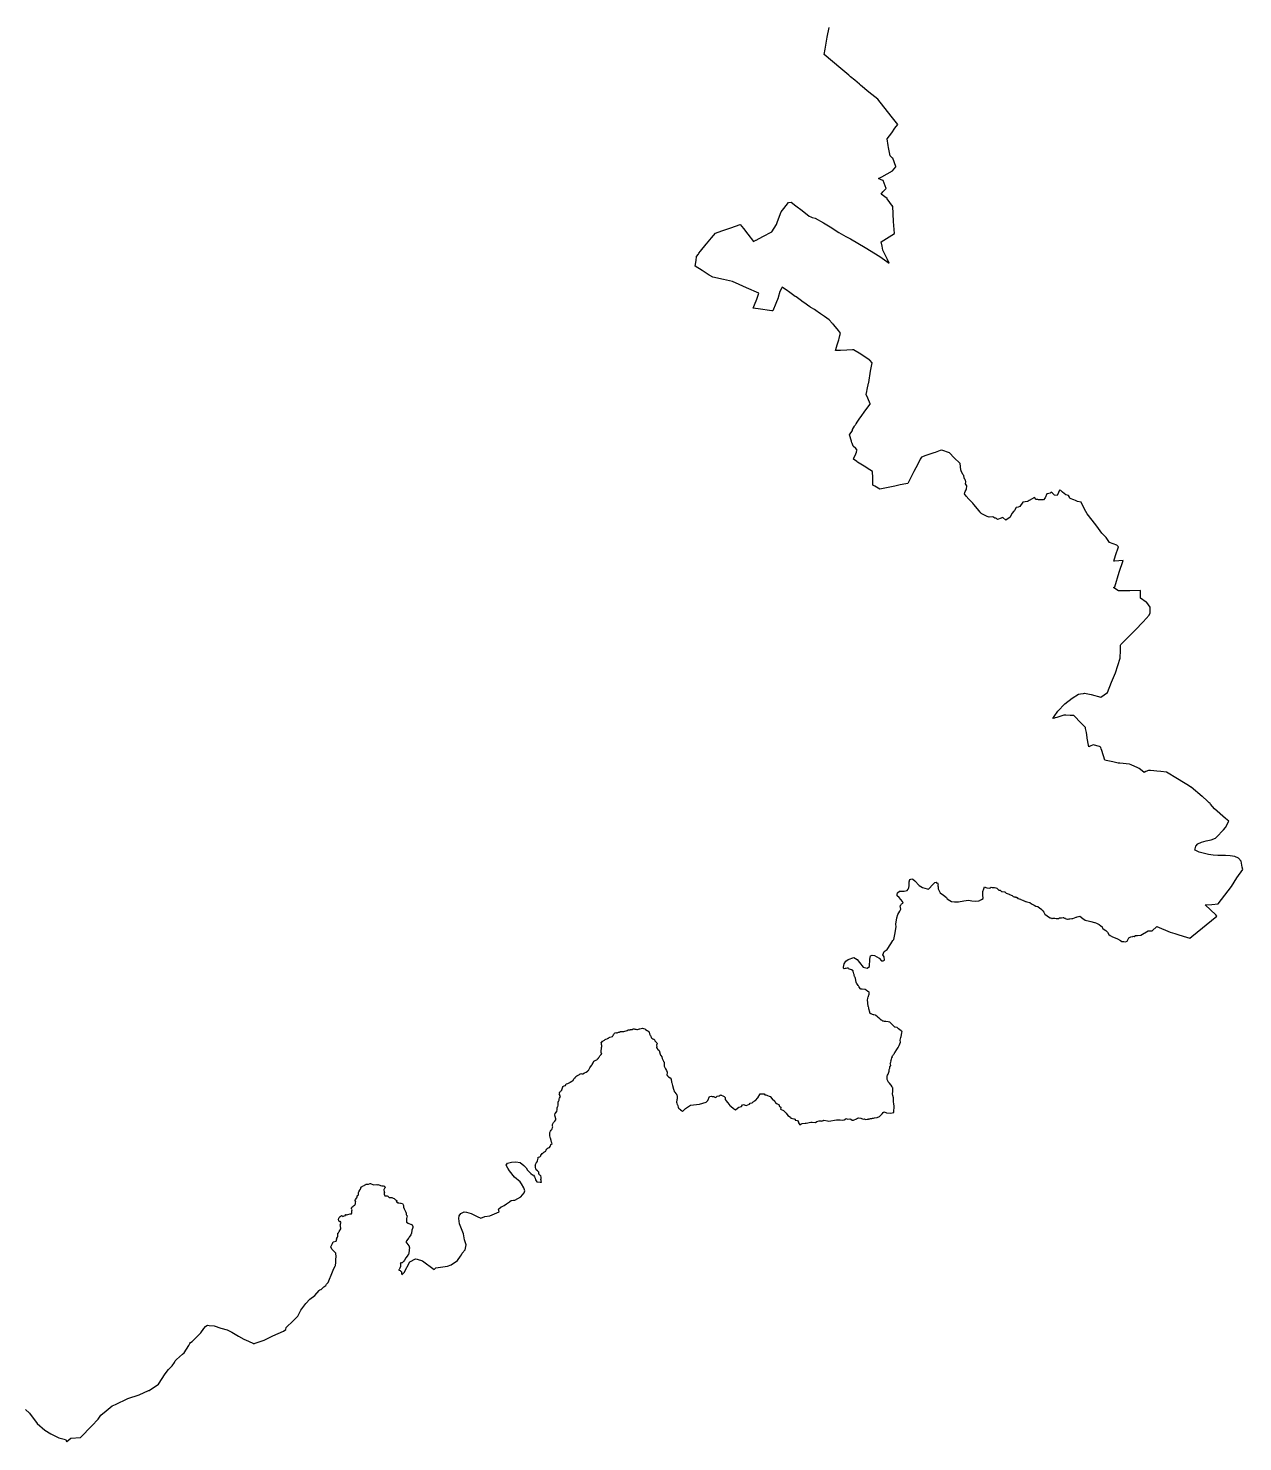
# Model space of a CAD drawing. Header units: metres. Extents: x 290946 to 378809, y 1824167 to 1998918.
# Drawn here: x 343094 to 378809, y 1826381 to 1867963 of the extents above; entities that cross this region are included whole.
import ezdxf

# ---------------------------------------------------------------- set-up
doc = ezdxf.new("R2010")
doc.units = ezdxf.units.M
doc.layers.add('DISTRICT BOUNDRY', color=86, linetype='Continuous')

msp = doc.modelspace()

# ---------------------------------------------------------------- linework, layer by layer
at = {"layer": 'DISTRICT BOUNDRY'}
msp.add_polyline3d([(343013, 1827329, 0), (343134, 1827224, 0), (343357, 1826920, 0), (343583, 1826720, 0), (343754, 1826612, 0), (343820, 1826580, 0), (343993, 1826495, 0), (344189, 1826443, 0), (344198, 1826427, 0), (344217, 1826393, 0), (344219, 1826384, 0), (344221, 1826381, 0), (344224, 1826384, 0), (344342, 1826486, 0), (344628, 1826508, 0), (344964, 1826849, 0), (345149, 1827042, 0), (345230, 1827158, 0), (345388, 1827292, 0), (345564, 1827436, 0), (345656, 1827474, 0), (346021, 1827652, 0), (346360, 1827761, 0), (346634, 1827886, 0), (346647, 1827893, 0), (346927, 1828073, 0), (347120, 1828381, 0), (347219, 1828504, 0), (347321, 1828613, 0), (347397, 1828717, 0), (347413, 1828762, 0), (347450, 1828801, 0), (347453, 1828805, 0), (347629, 1828954, 0), (347682, 1828998, 0), (347812, 1829211, 0), (347831, 1829248, 0), (347844, 1829275, 0), (347866, 1829303, 0), (347911, 1829333, 0), (347937, 1829350, 0), (348166, 1829581, 0), (348254, 1829712, 0), (348304, 1829773, 0), (348345, 1829802, 0), (348372, 1829809, 0), (348414, 1829801, 0), (348565, 1829787, 0), (348758, 1829727, 0), (348940, 1829676, 0), (349083, 1829609, 0), (349281, 1829485, 0), (349437, 1829403, 0), (349566, 1829336, 0), (349714, 1829268, 0), (349720, 1829265, 0), (349799, 1829292, 0), (349822, 1829300, 0), (350030, 1829365, 0), (350072, 1829387, 0), (350283, 1829498, 0), (350595, 1829638, 0), (350672, 1829682, 0), (350674, 1829741, 0), (350884, 1829940, 0), (351019, 1830075, 0), (351111, 1830251, 0), (351254, 1830443, 0), (351371, 1830575, 0), (351518, 1830681, 0), (351652, 1830833, 0), (351667, 1830850, 0), (351695, 1830858, 0), (351703, 1830861, 0), (351787, 1830942, 0), (351846, 1830978, 0), (351867, 1831017, 0), (351914, 1831064, 0), (351957, 1831168, 0), (351998, 1831280, 0), (352036, 1831383, 0), (352080, 1831480, 0), (352121, 1831545, 0), (352132, 1831564, 0), (352133, 1831573, 0), (352136, 1831649, 0), (352139, 1831701, 0), (352142, 1831751, 0), (352150, 1831820, 0), (352135, 1831928, 0), (352066, 1831999, 0), (352022, 1832043, 0), (351994, 1832118, 0), (352037, 1832215, 0), (352062, 1832266, 0), (352148, 1832286, 0), (352165, 1832351, 0), (352162, 1832353, 0), (352187, 1832395, 0), (352189, 1832402, 0), (352197, 1832419, 0), (352201, 1832463, 0), (352201, 1832515, 0), (352213, 1832531, 0), (352236, 1832566, 0), (352288, 1832644, 0), (352287, 1832664, 0), (352278, 1832715, 0), (352275, 1832737, 0), (352271, 1832751, 0), (352279, 1832778, 0), (352287, 1832807, 0), (352281, 1832820, 0), (352282, 1832829, 0), (352283, 1832830, 0), (352282, 1832835, 0), (352282, 1832845, 0), (352281, 1832851, 0), (352280, 1832856, 0), (352268, 1832866, 0), (352247, 1832855, 0), (352243, 1832855, 0), (352237, 1832857, 0), (352236, 1832858, 0), (352225, 1832884, 0), (352224, 1832888, 0), (352223, 1832892, 0), (352219, 1832906, 0), (352213, 1832929, 0), (352214, 1832931, 0), (352223, 1832951, 0), (352228, 1832960, 0), (352238, 1832980, 0), (352241, 1832982, 0), (352264, 1833006, 0), (352297, 1833031, 0), (352303, 1833034, 0), (352328, 1833025, 0), (352342, 1833008, 0), (352346, 1833012, 0), (352360, 1833014, 0), (352368, 1833016, 0), (352388, 1833028, 0), (352420, 1833039, 0), (352426, 1833050, 0), (352422, 1833067, 0), (352433, 1833070, 0), (352442, 1833052, 0), (352457, 1833055, 0), (352494, 1833070, 0), (352562, 1833082, 0), (352581, 1833083, 0), (352601, 1833089, 0), (352605, 1833118, 0), (352613, 1833178, 0), (352616, 1833207, 0), (352605, 1833225, 0), (352597, 1833230, 0), (352596, 1833237, 0), (352596, 1833252, 0), (352599, 1833263, 0), (352609, 1833281, 0), (352639, 1833303, 0), (352656, 1833318, 0), (352686, 1833338, 0), (352694, 1833345, 0), (352712, 1833369, 0), (352719, 1833379, 0), (352720, 1833412, 0), (352725, 1833449, 0), (352710, 1833460, 0), (352706, 1833465, 0), (352707, 1833479, 0), (352722, 1833503, 0), (352758, 1833554, 0), (352766, 1833572, 0), (352763, 1833589, 0), (352771, 1833618, 0), (352777, 1833626, 0), (352802, 1833640, 0), (352806, 1833657, 0), (352807, 1833671, 0), (352803, 1833687, 0), (352808, 1833711, 0), (352818, 1833733, 0), (352842, 1833778, 0), (352855, 1833807, 0), (352862, 1833814, 0), (352874, 1833840, 0), (352875, 1833844, 0), (352879, 1833859, 0), (352881, 1833865, 0), (352888, 1833881, 0), (352891, 1833881, 0), (352904, 1833881, 0), (352913, 1833890, 0), (352921, 1833898, 0), (352926, 1833904, 0), (352970, 1833919, 0), (352979, 1833927, 0), (352997, 1833943, 0), (353017, 1833951, 0), (353027, 1833955, 0), (353046, 1833954, 0), (353069, 1833960, 0), (353102, 1833960, 0), (353152, 1833977, 0), (353160, 1833974, 0), (353248, 1833936, 0), (353321, 1833950, 0), (353325, 1833949, 0), (353370, 1833940, 0), (353385, 1833945, 0), (353403, 1833941, 0), (353435, 1833933, 0), (353456, 1833924, 0), (353488, 1833914, 0), (353527, 1833908, 0), (353556, 1833903, 0), (353590, 1833860, 0), (353579, 1833843, 0), (353569, 1833829, 0), (353561, 1833816, 0), (353550, 1833799, 0), (353563, 1833726, 0), (353566, 1833714, 0), (353569, 1833700, 0), (353565, 1833692, 0), (353558, 1833678, 0), (353564, 1833655, 0), (353566, 1833648, 0), (353571, 1833632, 0), (353571, 1833631, 0), (353579, 1833614, 0), (353623, 1833617, 0), (353646, 1833616, 0), (353664, 1833607, 0), (353684, 1833590, 0), (353711, 1833563, 0), (353741, 1833566, 0), (353741, 1833566, 0), (353781, 1833565, 0), (353806, 1833559, 0), (353829, 1833550, 0), (353859, 1833532, 0), (353873, 1833519, 0), (353892, 1833500, 0), (353932, 1833476, 0), (353938, 1833472, 0), (353925, 1833453, 0), (353925, 1833453, 0), (353917, 1833440, 0), (353950, 1833431, 0), (353953, 1833414, 0), (353971, 1833412, 0), (353991, 1833409, 0), (354044, 1833401, 0), (354061, 1833399, 0), (354104, 1833392, 0), (354120, 1833350, 0), (354130, 1833326, 0), (354127, 1833279, 0), (354152, 1833228, 0), (354175, 1833177, 0), (354187, 1833159, 0), (354187, 1833158, 0), (354200, 1833137, 0), (354211, 1833106, 0), (354203, 1833063, 0), (354216, 1833049, 0), (354230, 1833035, 0), (354232, 1833029, 0), (354221, 1832949, 0), (354219, 1832932, 0), (354217, 1832917, 0), (354219, 1832897, 0), (354218, 1832871, 0), (354216, 1832842, 0), (354264, 1832813, 0), (354282, 1832802, 0), (354333, 1832784, 0), (354349, 1832781, 0), (354369, 1832773, 0), (354379, 1832762, 0), (354380, 1832760, 0), (354387, 1832744, 0), (354390, 1832739, 0), (354399, 1832718, 0), (354400, 1832702, 0), (354400, 1832685, 0), (354392, 1832656, 0), (354377, 1832607, 0), (354375, 1832591, 0), (354372, 1832567, 0), (354369, 1832544, 0), (354361, 1832519, 0), (354342, 1832468, 0), (354294, 1832395, 0), (354283, 1832384, 0), (354278, 1832370, 0), (354224, 1832306, 0), (354196, 1832266, 0), (354254, 1832188, 0), (354283, 1832149, 0), (354291, 1832133, 0), (354300, 1832107, 0), (354301, 1832099, 0), (354306, 1832083, 0), (354300, 1832033, 0), (354294, 1832005, 0), (354282, 1831937, 0), (354272, 1831890, 0), (354261, 1831882, 0), (354254, 1831870, 0), (354233, 1831838, 0), (354202, 1831792, 0), (354159, 1831724, 0), (354133, 1831683, 0), (354100, 1831654, 0), (354088, 1831643, 0), (354070, 1831640, 0), (354051, 1831636, 0), (354035, 1831634, 0), (354036, 1831617, 0), (354040, 1831582, 0), (354040, 1831582, 0), (354043, 1831560, 0), (354044, 1831537, 0), (354041, 1831529, 0), (354031, 1831516, 0), (354025, 1831483, 0), (354005, 1831452, 0), (353994, 1831440, 0), (353987, 1831424, 0), (354034, 1831423, 0), (354034, 1831423, 0), (354039, 1831413, 0), (354042, 1831399, 0), (354056, 1831385, 0), (354065, 1831379, 0), (354075, 1831373, 0), (354073, 1831346, 0), (354073, 1831344, 0), (354075, 1831288, 0), (354151, 1831359, 0), (354317, 1831676, 0), (354481, 1831763, 0), (354531, 1831748, 0), (354686, 1831700, 0), (355029, 1831445, 0), (355055, 1831470, 0), (355081, 1831495, 0), (355289, 1831524, 0), (355425, 1831546, 0), (355534, 1831584, 0), (355716, 1831715, 0), (355807, 1831836, 0), (355836, 1831875, 0), (355853, 1831931, 0), (355941, 1832029, 0), (355972, 1832171, 0), (355926, 1832321, 0), (355892, 1832496, 0), (355833, 1832643, 0), (355777, 1832788, 0), (355759, 1832951, 0), (355768, 1833025, 0), (355811, 1833094, 0), (355910, 1833148, 0), (355984, 1833134, 0), (356115, 1833094, 0), (356213, 1833048, 0), (356291, 1833004, 0), (356406, 1832961, 0), (356522, 1833009, 0), (356672, 1833026, 0), (356941, 1833146, 0), (356940, 1833146, 0), (356924, 1833222, 0), (357000, 1833288, 0), (357013, 1833295, 0), (357085, 1833335, 0), (357156, 1833382, 0), (357246, 1833439, 0), (357252, 1833444, 0), (357297, 1833475, 0), (357366, 1833485, 0), (357405, 1833491, 0), (357579, 1833586, 0), (357675, 1833702, 0), (357693, 1833762, 0), (357668, 1833854, 0), (357598, 1833973, 0), (357555, 1834024, 0), (357396, 1834166, 0), (357244, 1834348, 0), (357194, 1834428, 0), (357152, 1834517, 0), (357188, 1834575, 0), (357302, 1834610, 0), (357428, 1834613, 0), (357559, 1834597, 0), (357669, 1834504, 0), (357733, 1834442, 0), (357777, 1834366, 0), (357869, 1834271, 0), (357925, 1834234, 0), (357951, 1834222, 0), (357977, 1834172, 0), (357998, 1834132, 0), (358010, 1834090, 0), (358050, 1834029, 0), (358149, 1834017, 0), (358175, 1834014, 0), (358183, 1834013, 0), (358180, 1834055, 0), (358177, 1834067, 0), (358177, 1834071, 0), (358168, 1834094, 0), (358178, 1834125, 0), (358181, 1834162, 0), (358164, 1834199, 0), (358160, 1834214, 0), (358138, 1834223, 0), (358133, 1834234, 0), (358128, 1834238, 0), (358114, 1834246, 0), (358111, 1834267, 0), (358109, 1834280, 0), (358106, 1834312, 0), (358071, 1834355, 0), (358028, 1834376, 0), (358025, 1834402, 0), (358015, 1834472, 0), (358011, 1834501, 0), (358007, 1834512, 0), (358005, 1834521, 0), (358036, 1834599, 0), (358043, 1834609, 0), (358056, 1834619, 0), (358065, 1834643, 0), (358090, 1834722, 0), (358090, 1834723, 0), (358092, 1834752, 0), (358138, 1834766, 0), (358146, 1834771, 0), (358169, 1834796, 0), (358165, 1834817, 0), (358185, 1834836, 0), (358205, 1834860, 0), (358237, 1834876, 0), (358245, 1834890, 0), (358260, 1834899, 0), (358273, 1834907, 0), (358301, 1834929, 0), (358316, 1834941, 0), (358328, 1834958, 0), (358339, 1834985, 0), (358340, 1834987, 0), (358354, 1835005, 0), (358375, 1835014, 0), (358382, 1835025, 0), (358394, 1835032, 0), (358427, 1835037, 0), (358441, 1835062, 0), (358454, 1835088, 0), (358461, 1835123, 0), (358499, 1835159, 0), (358485, 1835197, 0), (358471, 1835242, 0), (358451, 1835312, 0), (358447, 1835332, 0), (358436, 1835393, 0), (358433, 1835415, 0), (358430, 1835441, 0), (358432, 1835479, 0), (358449, 1835513, 0), (358475, 1835547, 0), (358496, 1835564, 0), (358500, 1835583, 0), (358500, 1835583, 0), (358514, 1835622, 0), (358519, 1835648, 0), (358515, 1835666, 0), (358515, 1835715, 0), (358543, 1835773, 0), (358567, 1835798, 0), (358577, 1835811, 0), (358607, 1835850, 0), (358605, 1835855, 0), (358605, 1835862, 0), (358610, 1835879, 0), (358588, 1835950, 0), (358576, 1836001, 0), (358587, 1836038, 0), (358629, 1836085, 0), (358634, 1836091, 0), (358640, 1836102, 0), (358652, 1836142, 0), (358648, 1836207, 0), (358658, 1836233, 0), (358665, 1836245, 0), (358666, 1836247, 0), (358681, 1836279, 0), (358679, 1836345, 0), (358680, 1836357, 0), (358682, 1836376, 0), (358685, 1836390, 0), (358694, 1836420, 0), (358704, 1836432, 0), (358709, 1836444, 0), (358711, 1836447, 0), (358709, 1836472, 0), (358720, 1836486, 0), (358732, 1836519, 0), (358743, 1836540, 0), (358729, 1836566, 0), (358723, 1836583, 0), (358710, 1836617, 0), (358713, 1836626, 0), (358717, 1836637, 0), (358721, 1836651, 0), (358733, 1836671, 0), (358739, 1836679, 0), (358747, 1836691, 0), (358764, 1836707, 0), (358784, 1836722, 0), (358787, 1836738, 0), (358810, 1836821, 0), (358818, 1836836, 0), (358853, 1836856, 0), (358883, 1836863, 0), (358892, 1836864, 0), (358899, 1836883, 0), (358906, 1836895, 0), (358914, 1836902, 0), (358920, 1836907, 0), (358926, 1836911, 0), (358958, 1836921, 0), (358978, 1836930, 0), (358999, 1836941, 0), (359016, 1836947, 0), (359029, 1836961, 0), (359078, 1836984, 0), (359122, 1837004, 0), (359122, 1837004, 0), (359139, 1837054, 0), (359164, 1837085, 0), (359179, 1837091, 0), (359197, 1837126, 0), (359222, 1837144, 0), (359230, 1837148, 0), (359287, 1837174, 0), (359320, 1837199, 0), (359322, 1837200, 0), (359344, 1837210, 0), (359373, 1837208, 0), (359402, 1837207, 0), (359448, 1837229, 0), (359504, 1837256, 0), (359539, 1837278, 0), (359562, 1837298, 0), (359571, 1837306, 0), (359573, 1837307, 0), (359586, 1837341, 0), (359608, 1837383, 0), (359625, 1837411, 0), (359664, 1837458, 0), (359680, 1837481, 0), (359707, 1837525, 0), (359729, 1837575, 0), (359765, 1837601, 0), (359785, 1837606, 0), (359810, 1837612, 0), (359813, 1837613, 0), (359831, 1837632, 0), (359838, 1837646, 0), (359852, 1837659, 0), (359859, 1837665, 0), (359865, 1837672, 0), (359884, 1837692, 0), (359897, 1837715, 0), (359898, 1837730, 0), (359943, 1837776, 0), (359959, 1837804, 0), (359946, 1837823, 0), (359939, 1837847, 0), (359942, 1837869, 0), (359944, 1837900, 0), (359944, 1837912, 0), (359947, 1837929, 0), (359954, 1837961, 0), (359955, 1837986, 0), (359957, 1837997, 0), (359957, 1838006, 0), (359957, 1838017, 0), (359957, 1838018, 0), (359957, 1838024, 0), (359960, 1838028, 0), (359962, 1838039, 0), (359961, 1838045, 0), (359954, 1838061, 0), (359951, 1838075, 0), (359949, 1838104, 0), (359946, 1838117, 0), (359945, 1838122, 0), (359958, 1838133, 0), (359982, 1838161, 0), (359990, 1838169, 0), (360004, 1838177, 0), (360039, 1838198, 0), (360064, 1838217, 0), (360082, 1838227, 0), (360114, 1838234, 0), (360123, 1838235, 0), (360126, 1838246, 0), (360147, 1838249, 0), (360155, 1838253, 0), (360180, 1838272, 0), (360192, 1838279, 0), (360201, 1838285, 0), (360240, 1838293, 0), (360276, 1838304, 0), (360285, 1838320, 0), (360291, 1838330, 0), (360308, 1838359, 0), (360323, 1838380, 0), (360335, 1838403, 0), (360372, 1838416, 0), (360388, 1838414, 0), (360393, 1838413, 0), (360416, 1838408, 0), (360430, 1838419, 0), (360447, 1838427, 0), (360473, 1838426, 0), (360479, 1838430, 0), (360496, 1838443, 0), (360505, 1838446, 0), (360516, 1838447, 0), (360519, 1838451, 0), (360529, 1838452, 0), (360541, 1838448, 0), (360562, 1838453, 0), (360571, 1838454, 0), (360586, 1838447, 0), (360613, 1838448, 0), (360639, 1838457, 0), (360674, 1838471, 0), (360705, 1838483, 0), (360732, 1838494, 0), (360755, 1838498, 0), (360762, 1838498, 0), (360797, 1838502, 0), (360808, 1838506, 0), (360835, 1838507, 0), (360858, 1838513, 0), (360885, 1838526, 0), (360909, 1838528, 0), (360910, 1838528, 0), (360928, 1838523, 0), (360957, 1838521, 0), (360989, 1838511, 0), (361009, 1838504, 0), (361036, 1838516, 0), (361067, 1838525, 0), (361079, 1838527, 0), (361122, 1838534, 0), (361156, 1838546, 0), (361185, 1838538, 0), (361224, 1838524, 0), (361249, 1838513, 0), (361293, 1838483, 0), (361313, 1838470, 0), (361324, 1838464, 0), (361349, 1838440, 0), (361355, 1838421, 0), (361364, 1838399, 0), (361362, 1838386, 0), (361363, 1838383, 0), (361372, 1838360, 0), (361374, 1838349, 0), (361389, 1838333, 0), (361404, 1838314, 0), (361406, 1838299, 0), (361410, 1838286, 0), (361416, 1838268, 0), (361422, 1838260, 0), (361428, 1838255, 0), (361437, 1838247, 0), (361450, 1838237, 0), (361458, 1838236, 0), (361479, 1838229, 0), (361494, 1838223, 0), (361502, 1838220, 0), (361516, 1838182, 0), (361523, 1838171, 0), (361546, 1838147, 0), (361558, 1838136, 0), (361573, 1838122, 0), (361576, 1838118, 0), (361591, 1838100, 0), (361574, 1838045, 0), (361576, 1838005, 0), (361573, 1837991, 0), (361574, 1837981, 0), (361588, 1837951, 0), (361595, 1837942, 0), (361599, 1837937, 0), (361602, 1837934, 0), (361638, 1837904, 0), (361647, 1837891, 0), (361676, 1837779, 0), (361686, 1837758, 0), (361688, 1837756, 0), (361697, 1837745, 0), (361728, 1837708, 0), (361731, 1837657, 0), (361757, 1837615, 0), (361772, 1837574, 0), (361776, 1837570, 0), (361796, 1837551, 0), (361797, 1837518, 0), (361796, 1837428, 0), (361835, 1837351, 0), (361860, 1837305, 0), (361862, 1837302, 0), (361876, 1837277, 0), (361885, 1837262, 0), (361880, 1837227, 0), (361874, 1837182, 0), (361887, 1837160, 0), (361891, 1837154, 0), (361894, 1837148, 0), (361915, 1837126, 0), (361926, 1837113, 0), (361976, 1837082, 0), (362002, 1837043, 0), (362010, 1836962, 0), (362017, 1836938, 0), (362029, 1836896, 0), (362039, 1836860, 0), (362070, 1836755, 0), (362072, 1836747, 0), (362075, 1836737, 0), (362078, 1836728, 0), (362084, 1836705, 0), (362084, 1836687, 0), (362109, 1836666, 0), (362142, 1836627, 0), (362146, 1836622, 0), (362166, 1836579, 0), (362178, 1836555, 0), (362179, 1836510, 0), (362179, 1836503, 0), (362173, 1836463, 0), (362171, 1836453, 0), (362167, 1836425, 0), (362161, 1836376, 0), (362160, 1836368, 0), (362159, 1836366, 0), (362167, 1836342, 0), (362177, 1836304, 0), (362190, 1836295, 0), (362193, 1836276, 0), (362202, 1836213, 0), (362218, 1836200, 0), (362219, 1836199, 0), (362273, 1836154, 0), (362279, 1836149, 0), (362303, 1836124, 0), (362316, 1836111, 0), (362320, 1836107, 0), (362335, 1836093, 0), (362394, 1836157, 0), (362421, 1836187, 0), (362568, 1836287, 0), (362833, 1836312, 0), (363026, 1836371, 0), (363076, 1836423, 0), (363124, 1836534, 0), (363128, 1836535, 0), (363178, 1836543, 0), (363209, 1836536, 0), (363252, 1836533, 0), (363268, 1836529, 0), (363308, 1836509, 0), (363325, 1836519, 0), (363353, 1836549, 0), (363416, 1836553, 0), (363444, 1836577, 0), (363462, 1836583, 0), (363472, 1836578, 0), (363523, 1836554, 0), (363556, 1836541, 0), (363574, 1836521, 0), (363591, 1836506, 0), (363591, 1836449, 0), (363622, 1836406, 0), (363658, 1836359, 0), (363665, 1836350, 0), (363695, 1836311, 0), (363721, 1836272, 0), (363753, 1836249, 0), (363837, 1836183, 0), (363888, 1836148, 0), (363950, 1836196, 0), (363990, 1836223, 0), (364073, 1836247, 0), (364096, 1836291, 0), (364137, 1836301, 0), (364148, 1836297, 0), (364204, 1836274, 0), (364258, 1836288, 0), (364304, 1836308, 0), (364324, 1836342, 0), (364379, 1836356, 0), (364409, 1836377, 0), (364428, 1836391, 0), (364453, 1836406, 0), (364457, 1836408, 0), (364479, 1836418, 0), (364553, 1836503, 0), (364613, 1836612, 0), (364673, 1836617, 0), (364714, 1836618, 0), (364733, 1836618, 0), (364758, 1836590, 0), (364787, 1836586, 0), (364814, 1836574, 0), (364833, 1836568, 0), (364878, 1836552, 0), (364909, 1836534, 0), (364970, 1836467, 0), (365050, 1836398, 0), (365063, 1836363, 0), (365074, 1836354, 0), (365116, 1836321, 0), (365162, 1836302, 0), (365190, 1836246, 0), (365210, 1836234, 0), (365221, 1836228, 0), (365223, 1836207, 0), (365213, 1836163, 0), (365307, 1836123, 0), (365307, 1836123, 0), (365385, 1836045, 0), (365435, 1835981, 0), (365511, 1835927, 0), (365520, 1835901, 0), (365533, 1835904, 0), (365610, 1835883, 0), (365619, 1835881, 0), (365645, 1835866, 0), (365649, 1835840, 0), (365716, 1835833, 0), (365742, 1835778, 0), (365744, 1835758, 0), (365766, 1835731, 0), (365784, 1835708, 0), (365810, 1835722, 0), (365850, 1835747, 0), (365942, 1835756, 0), (365966, 1835757, 0), (366105, 1835778, 0), (366151, 1835778, 0), (366250, 1835772, 0), (366281, 1835801, 0), (366351, 1835823, 0), (366359, 1835825, 0), (366393, 1835822, 0), (366407, 1835822, 0), (366436, 1835807, 0), (366469, 1835827, 0), (366480, 1835833, 0), (366488, 1835838, 0), (366596, 1835823, 0), (366639, 1835814, 0), (366865, 1835850, 0), (366865, 1835850, 0), (366969, 1835852, 0), (367031, 1835846, 0), (367086, 1835853, 0), (367137, 1835883, 0), (367144, 1835887, 0), (367192, 1835874, 0), (367251, 1835883, 0), (367287, 1835869, 0), (367324, 1835844, 0), (367361, 1835840, 0), (367451, 1835883, 0), (367485, 1835899, 0), (367490, 1835900, 0), (367519, 1835907, 0), (367578, 1835904, 0), (367651, 1835872, 0), (367689, 1835882, 0), (367710, 1835864, 0), (367761, 1835868, 0), (367801, 1835871, 0), (367801, 1835875, 0), (367808, 1835877, 0), (367845, 1835883, 0), (367865, 1835886, 0), (367891, 1835891, 0), (367901, 1835893, 0), (367924, 1835897, 0), (367953, 1835903, 0), (367984, 1835908, 0), (368059, 1835921, 0), (368123, 1835953, 0), (368143, 1835964, 0), (368201, 1836025, 0), (368238, 1836067, 0), (368260, 1836091, 0), (368338, 1836054, 0), (368443, 1836043, 0), (368504, 1836058, 0), (368548, 1836071, 0), (368545, 1836074, 0), (368552, 1836112, 0), (368556, 1836209, 0), (368557, 1836243, 0), (368546, 1836335, 0), (368542, 1836367, 0), (368542, 1836379, 0), (368541, 1836418, 0), (368538, 1836480, 0), (368537, 1836497, 0), (368524, 1836568, 0), (368514, 1836618, 0), (368516, 1836684, 0), (368516, 1836700, 0), (368517, 1836749, 0), (368517, 1836794, 0), (368513, 1836800, 0), (368498, 1836822, 0), (368469, 1836866, 0), (368458, 1836878, 0), (368420, 1836928, 0), (368390, 1836964, 0), (368385, 1836971, 0), (368381, 1836976, 0), (368378, 1836983, 0), (368355, 1837033, 0), (368353, 1837063, 0), (368349, 1837095, 0), (368354, 1837131, 0), (368362, 1837163, 0), (368385, 1837196, 0), (368414, 1837282, 0), (368409, 1837332, 0), (368428, 1837372, 0), (368429, 1837412, 0), (368460, 1837446, 0), (368448, 1837489, 0), (368438, 1837513, 0), (368457, 1837549, 0), (368466, 1837583, 0), (368464, 1837607, 0), (368471, 1837617, 0), (368485, 1837636, 0), (368491, 1837673, 0), (368505, 1837701, 0), (368499, 1837712, 0), (368507, 1837737, 0), (368527, 1837757, 0), (368537, 1837769, 0), (368553, 1837785, 0), (368566, 1837799, 0), (368572, 1837820, 0), (368588, 1837843, 0), (368640, 1837923, 0), (368641, 1837925, 0), (368675, 1837978, 0), (368676, 1837980, 0), (368702, 1838038, 0), (368743, 1838132, 0), (368735, 1838192, 0), (368757, 1838270, 0), (368764, 1838300, 0), (368782, 1838409, 0), (368794, 1838451, 0), (368776, 1838461, 0), (368764, 1838470, 0), (368684, 1838525, 0), (368686, 1838527, 0), (368643, 1838565, 0), (368638, 1838569, 0), (368590, 1838577, 0), (368581, 1838579, 0), (368470, 1838686, 0), (368427, 1838723, 0), (368386, 1838737, 0), (368311, 1838745, 0), (368278, 1838747, 0), (368247, 1838750, 0), (368238, 1838751, 0), (368227, 1838758, 0), (368193, 1838780, 0), (368165, 1838781, 0), (368155, 1838798, 0), (368140, 1838821, 0), (368088, 1838865, 0), (368065, 1838884, 0), (368024, 1838920, 0), (368013, 1838930, 0), (368007, 1838934, 0), (367961, 1838943, 0), (367951, 1838942, 0), (367871, 1838970, 0), (367846, 1838985, 0), (367839, 1839019, 0), (367818, 1839113, 0), (367809, 1839145, 0), (367799, 1839182, 0), (367798, 1839188, 0), (367783, 1839290, 0), (367780, 1839312, 0), (367772, 1839365, 0), (367773, 1839370, 0), (367789, 1839434, 0), (367798, 1839470, 0), (367800, 1839478, 0), (367814, 1839524, 0), (367814, 1839525, 0), (367815, 1839528, 0), (367819, 1839529, 0), (367822, 1839606, 0), (367812, 1839618, 0), (367789, 1839631, 0), (367732, 1839665, 0), (367704, 1839681, 0), (367613, 1839691, 0), (367610, 1839691, 0), (367570, 1839696, 0), (367570, 1839696, 0), (367565, 1839702, 0), (367534, 1839753, 0), (367529, 1839760, 0), (367519, 1839774, 0), (367506, 1839791, 0), (367500, 1839800, 0), (367459, 1839858, 0), (367446, 1839876, 0), (367442, 1839900, 0), (367433, 1839953, 0), (367424, 1840016, 0), (367407, 1840032, 0), (367400, 1840053, 0), (367394, 1840067, 0), (367386, 1840091, 0), (367386, 1840091, 0), (367388, 1840107, 0), (367384, 1840111, 0), (367379, 1840115, 0), (367379, 1840116, 0), (367379, 1840123, 0), (367379, 1840128, 0), (367377, 1840148, 0), (367376, 1840151, 0), (367359, 1840183, 0), (367357, 1840202, 0), (367351, 1840233, 0), (367304, 1840259, 0), (367274, 1840275, 0), (367212, 1840294, 0), (367209, 1840314, 0), (367208, 1840318, 0), (367140, 1840304, 0), (367115, 1840306, 0), (367088, 1840292, 0), (367068, 1840313, 0), (367067, 1840320, 0), (367065, 1840344, 0), (367092, 1840442, 0), (367137, 1840515, 0), (367209, 1840563, 0), (367373, 1840628, 0), (367470, 1840565, 0), (367543, 1840477, 0), (367648, 1840338, 0), (367765, 1840316, 0), (367832, 1840361, 0), (367847, 1840578, 0), (367860, 1840671, 0), (367913, 1840693, 0), (367978, 1840689, 0), (368113, 1840604, 0), (368184, 1840533, 0), (368236, 1840524, 0), (368274, 1840552, 0), (368260, 1840649, 0), (368228, 1840704, 0), (368267, 1840800, 0), (368352, 1840859, 0), (368461, 1841032, 0), (368515, 1841123, 0), (368545, 1841158, 0), (368579, 1841299, 0), (368614, 1841527, 0), (368608, 1841608, 0), (368641, 1841795, 0), (368664, 1841896, 0), (368730, 1841990, 0), (368753, 1842050, 0), (368738, 1842142, 0), (368756, 1842171, 0), (368776, 1842202, 0), (368819, 1842223, 0), (368804, 1842272, 0), (368757, 1842335, 0), (368709, 1842390, 0), (368651, 1842437, 0), (368649, 1842491, 0), (368657, 1842526, 0), (368713, 1842582, 0), (368855, 1842578, 0), (368939, 1842593, 0), (368973, 1842634, 0), (368991, 1842672, 0), (369002, 1842748, 0), (369002, 1842849, 0), (369024, 1842922, 0), (369074, 1842937, 0), (369110, 1842935, 0), (369169, 1842885, 0), (369289, 1842742, 0), (369394, 1842685, 0), (369531, 1842642, 0), (369566, 1842640, 0), (369597, 1842667, 0), (369673, 1842754, 0), (369750, 1842830, 0), (369797, 1842838, 0), (369815, 1842810, 0), (369833, 1842825, 0), (369845, 1842790, 0), (369852, 1842771, 0), (369839, 1842756, 0), (369844, 1842734, 0), (369850, 1842706, 0), (369853, 1842643, 0), (369916, 1842533, 0), (370013, 1842460, 0), (370097, 1842390, 0), (370118, 1842354, 0), (370198, 1842301, 0), (370249, 1842274, 0), (370336, 1842261, 0), (370453, 1842268, 0), (370603, 1842292, 0), (370743, 1842311, 0), (370841, 1842293, 0), (370956, 1842282, 0), (371052, 1842296, 0), (371077, 1842307, 0), (371086, 1842312, 0), (371131, 1842335, 0), (371173, 1842361, 0), (371171, 1842473, 0), (371167, 1842565, 0), (371196, 1842651, 0), (371218, 1842705, 0), (371239, 1842696, 0), (371251, 1842690, 0), (371279, 1842680, 0), (371283, 1842679, 0), (371352, 1842667, 0), (371384, 1842680, 0), (371412, 1842691, 0), (371444, 1842687, 0), (371460, 1842686, 0), (371514, 1842684, 0), (371544, 1842677, 0), (371582, 1842668, 0), (371611, 1842636, 0), (371636, 1842612, 0), (371678, 1842609, 0), (371712, 1842568, 0), (371724, 1842567, 0), (371736, 1842567, 0), (371800, 1842559, 0), (371816, 1842557, 0), (371835, 1842538, 0), (371856, 1842517, 0), (371942, 1842487, 0), (371950, 1842484, 0), (372028, 1842450, 0), (372049, 1842430, 0), (372057, 1842423, 0), (372087, 1842408, 0), (372109, 1842407, 0), (372120, 1842403, 0), (372123, 1842404, 0), (372140, 1842407, 0), (372155, 1842387, 0), (372173, 1842389, 0), (372193, 1842365, 0), (372211, 1842373, 0), (372229, 1842352, 0), (372274, 1842345, 0), (372286, 1842334, 0), (372329, 1842312, 0), (372335, 1842312, 0), (372344, 1842313, 0), (372345, 1842311, 0), (372351, 1842301, 0), (372377, 1842292, 0), (372417, 1842278, 0), (372434, 1842272, 0), (372460, 1842263, 0), (372546, 1842249, 0), (372547, 1842248, 0), (372601, 1842209, 0), (372676, 1842170, 0), (372680, 1842167, 0), (372727, 1842136, 0), (372739, 1842135, 0), (372778, 1842130, 0), (372781, 1842128, 0), (372846, 1842075, 0), (372888, 1842044, 0), (372896, 1842038, 0), (372931, 1841997, 0), (372959, 1841964, 0), (372989, 1841904, 0), (373057, 1841853, 0), (373062, 1841850, 0), (373101, 1841825, 0), (373150, 1841793, 0), (373161, 1841792, 0), (373187, 1841788, 0), (373188, 1841788, 0), (373195, 1841776, 0), (373206, 1841777, 0), (373222, 1841779, 0), (373238, 1841781, 0), (373252, 1841783, 0), (373258, 1841784, 0), (373283, 1841780, 0), (373327, 1841775, 0), (373343, 1841773, 0), (373355, 1841773, 0), (373364, 1841773, 0), (373382, 1841774, 0), (373396, 1841774, 0), (373421, 1841792, 0), (373466, 1841796, 0), (373475, 1841797, 0), (373526, 1841801, 0), (373540, 1841803, 0), (373551, 1841793, 0), (373563, 1841783, 0), (373597, 1841781, 0), (373604, 1841765, 0), (373655, 1841752, 0), (373679, 1841756, 0), (373703, 1841760, 0), (373725, 1841763, 0), (373779, 1841771, 0), (373812, 1841771, 0), (373859, 1841793, 0), (373909, 1841816, 0), (373920, 1841816, 0), (373936, 1841820, 0), (374016, 1841843, 0), (374107, 1841777, 0), (374180, 1841725, 0), (374306, 1841698, 0), (374346, 1841690, 0), (374453, 1841661, 0), (374462, 1841658, 0), (374506, 1841640, 0), (374586, 1841601, 0), (374633, 1841561, 0), (374639, 1841557, 0), (374672, 1841529, 0), (374688, 1841486, 0), (374692, 1841483, 0), (374739, 1841449, 0), (374782, 1841417, 0), (374810, 1841392, 0), (374832, 1841372, 0), (374871, 1841299, 0), (374911, 1841273, 0), (374976, 1841234, 0), (375055, 1841204, 0), (375123, 1841175, 0), (375213, 1841123, 0), (375253, 1841097, 0), (375311, 1841093, 0), (375358, 1841090, 0), (375412, 1841104, 0), (375462, 1841203, 0), (375515, 1841233, 0), (375576, 1841249, 0), (375591, 1841253, 0), (375617, 1841241, 0), (375655, 1841270, 0), (375712, 1841275, 0), (375816, 1841284, 0), (376027, 1841410, 0), (376147, 1841410, 0), (376280, 1841542, 0), (376671, 1841375, 0), (376808, 1841332, 0), (376896, 1841305, 0), (377057, 1841256, 0), (377159, 1841224, 0), (377258, 1841197, 0), (377256, 1841198, 0), (377308, 1841240, 0), (378052, 1841838, 0), (378015, 1841877, 0), (378019, 1841881, 0), (377706, 1842176, 0), (377899, 1842190, 0), (378091, 1842209, 0), (378478, 1842715, 0), (378639, 1842975, 0), (378809, 1843218, 0), (378792, 1843287, 0), (378766, 1843461, 0), (378683, 1843544, 0), (378574, 1843595, 0), (378441, 1843622, 0), (378306, 1843627, 0), (378170, 1843629, 0), (378074, 1843630, 0), (377937, 1843639, 0), (377801, 1843659, 0), (377646, 1843696, 0), (377524, 1843728, 0), (377409, 1843781, 0), (377404, 1843783, 0), (377427, 1843902, 0), (377487, 1843966, 0), (377593, 1844018, 0), (377738, 1844054, 0), (377885, 1844086, 0), (378008, 1844139, 0), (378099, 1844224, 0), (378186, 1844320, 0), (378243, 1844386, 0), (378299, 1844453, 0), (378400, 1844633, 0), (378350, 1844677, 0), (378301, 1844720, 0), (377981, 1844999, 0), (377861, 1845142, 0), (377847, 1845155, 0), (377819, 1845180, 0), (377762, 1845233, 0), (377622, 1845360, 0), (377613, 1845367, 0), (377290, 1845638, 0), (377283, 1845642, 0), (377211, 1845685, 0), (377068, 1845772, 0), (376893, 1845878, 0), (376567, 1846078, 0), (376403, 1846095, 0), (376283, 1846107, 0), (376195, 1846116, 0), (376098, 1846126, 0), (376042, 1846131, 0), (375964, 1846094, 0), (375909, 1846068, 0), (375805, 1846153, 0), (375765, 1846185, 0), (375723, 1846204, 0), (375524, 1846294, 0), (375476, 1846316, 0), (375195, 1846341, 0), (375172, 1846343, 0), (375156, 1846339, 0), (375143, 1846342, 0), (375110, 1846350, 0), (374986, 1846379, 0), (374795, 1846424, 0), (374755, 1846434, 0), (374668, 1846712, 0), (374650, 1846770, 0), (374639, 1846809, 0), (374620, 1846823, 0), (374595, 1846830, 0), (374408, 1846882, 0), (374322, 1846846, 0), (374313, 1846842, 0), (374300, 1846836, 0), (374279, 1846827, 0), (374272, 1846872, 0), (374237, 1847082, 0), (374234, 1847101, 0), (374210, 1847246, 0), (374190, 1847367, 0), (374190, 1847369, 0), (374186, 1847392, 0), (374160, 1847420, 0), (374061, 1847523, 0), (373847, 1847747, 0), (373734, 1847749, 0), (373605, 1847752, 0), (373550, 1847753, 0), (373340, 1847691, 0), (373289, 1847676, 0), (373276, 1847672, 0), (373228, 1847658, 0), (373224, 1847657, 0), (373226, 1847660, 0), (373262, 1847713, 0), (373371, 1847875, 0), (373578, 1848091, 0), (373789, 1848254, 0), (373977, 1848375, 0), (374038, 1848380, 0), (374130, 1848396, 0), (374152, 1848400, 0), (374351, 1848364, 0), (374636, 1848282, 0), (374829, 1848421, 0), (374954, 1848725, 0), (375066, 1849006, 0), (375209, 1849429, 0), (375215, 1849671, 0), (375219, 1849815, 0), (375220, 1849832, 0), (375471, 1850078, 0), (375646, 1850259, 0), (375880, 1850499, 0), (376053, 1850700, 0), (376090, 1850767, 0), (376089, 1850937, 0), (375988, 1851069, 0), (375973, 1851080, 0), (375807, 1851200, 0), (375803, 1851335, 0), (375800, 1851422, 0), (375488, 1851416, 0), (375184, 1851409, 0), (375154, 1851409, 0), (375019, 1851505, 0), (375010, 1851511, 0), (375051, 1851531, 0), (375174, 1851962, 0), (375292, 1852310, 0), (375039, 1852290, 0), (375021, 1852290, 0), (375072, 1852450, 0), (375157, 1852710, 0), (375103, 1852755, 0), (374891, 1852840, 0), (374789, 1852982, 0), (374662, 1853110, 0), (374515, 1853311, 0), (374377, 1853497, 0), (374239, 1853680, 0), (374193, 1853746, 0), (374119, 1853891, 0), (374062, 1854017, 0), (373955, 1854044, 0), (373909, 1854057, 0), (373893, 1854068, 0), (373841, 1854089, 0), (373739, 1854128, 0), (373714, 1854169, 0), (373681, 1854220, 0), (373610, 1854239, 0), (373562, 1854272, 0), (373505, 1854312, 0), (373478, 1854343, 0), (373460, 1854366, 0), (373419, 1854378, 0), (373391, 1854307, 0), (373352, 1854215, 0), (373277, 1854226, 0), (373206, 1854301, 0), (373180, 1854320, 0), (373146, 1854285, 0), (373105, 1854275, 0), (373051, 1854267, 0), (372996, 1854150, 0), (372953, 1854089, 0), (372870, 1854090, 0), (372805, 1854088, 0), (372788, 1854096, 0), (372735, 1854102, 0), (372681, 1854160, 0), (372530, 1854070, 0), (372497, 1854050, 0), (372483, 1854043, 0), (372343, 1854020, 0), (372253, 1853897, 0), (372202, 1853878, 0), (372149, 1853862, 0), (372096, 1853777, 0), (372082, 1853760, 0), (372015, 1853688, 0), (371977, 1853596, 0), (371967, 1853584, 0), (371841, 1853494, 0), (371750, 1853571, 0), (371675, 1853541, 0), (371627, 1853526, 0), (371594, 1853516, 0), (371588, 1853523, 0), (371572, 1853544, 0), (371553, 1853553, 0), (371518, 1853555, 0), (371462, 1853587, 0), (371350, 1853578, 0), (371295, 1853602, 0), (371233, 1853634, 0), (371192, 1853652, 0), (371121, 1853689, 0), (371121, 1853689, 0), (371107, 1853705, 0), (371104, 1853709, 0), (371094, 1853722, 0), (371087, 1853730, 0), (371053, 1853773, 0), (370960, 1853887, 0), (370900, 1853958, 0), (370868, 1853989, 0), (370753, 1854109, 0), (370675, 1854198, 0), (370626, 1854265, 0), (370638, 1854308, 0), (370642, 1854334, 0), (370673, 1854388, 0), (370681, 1854404, 0), (370694, 1854506, 0), (370655, 1854565, 0), (370663, 1854619, 0), (370653, 1854674, 0), (370638, 1854689, 0), (370619, 1854738, 0), (370606, 1854802, 0), (370589, 1854826, 0), (370540, 1854910, 0), (370518, 1854973, 0), (370504, 1855157, 0), (370478, 1855175, 0), (370329, 1855317, 0), (370324, 1855326, 0), (370183, 1855470, 0), (369958, 1855552, 0), (369912, 1855546, 0), (369765, 1855487, 0), (369723, 1855476, 0), (369488, 1855392, 0), (369359, 1855350, 0), (369323, 1855282, 0), (369253, 1855143, 0), (369141, 1854926, 0), (369041, 1854730, 0), (368958, 1854575, 0), (368898, 1854562, 0), (368734, 1854528, 0), (368574, 1854496, 0), (368338, 1854446, 0), (368134, 1854407, 0), (368090, 1854431, 0), (367994, 1854488, 0), (367931, 1854525, 0), (367932, 1854558, 0), (367928, 1854740, 0), (367925, 1854925, 0), (367842, 1854975, 0), (367677, 1855080, 0), (367581, 1855141, 0), (367483, 1855203, 0), (367461, 1855220, 0), (367360, 1855285, 0), (367372, 1855315, 0), (367377, 1855329, 0), (367408, 1855396, 0), (367453, 1855495, 0), (367455, 1855516, 0), (367471, 1855551, 0), (367428, 1855596, 0), (367348, 1855667, 0), (367321, 1855753, 0), (367319, 1855760, 0), (367317, 1855766, 0), (367306, 1855803, 0), (367301, 1855817, 0), (367243, 1856005, 0), (367331, 1856129, 0), (367329, 1856161, 0), (367395, 1856255, 0), (367405, 1856279, 0), (367417, 1856296, 0), (367429, 1856315, 0), (367439, 1856327, 0), (367471, 1856378, 0), (367490, 1856402, 0), (367552, 1856494, 0), (367559, 1856506, 0), (367729, 1856740, 0), (367848, 1856903, 0), (367854, 1856910, 0), (367783, 1857077, 0), (367736, 1857187, 0), (367755, 1857281, 0), (367766, 1857337, 0), (367804, 1857521, 0), (367812, 1857545, 0), (367863, 1857875, 0), (367912, 1858124, 0), (367840, 1858195, 0), (367820, 1858209, 0), (367576, 1858377, 0), (367359, 1858503, 0), (367352, 1858501, 0), (367330, 1858500, 0), (367167, 1858494, 0), (366984, 1858488, 0), (366979, 1858488, 0), (366836, 1858483, 0), (366875, 1858615, 0), (366876, 1858619, 0), (366929, 1858802, 0), (366938, 1858833, 0), (366965, 1858929, 0), (366985, 1858996, 0), (366918, 1859075, 0), (366879, 1859119, 0), (366771, 1859244, 0), (366747, 1859272, 0), (366731, 1859291, 0), (366645, 1859389, 0), (366510, 1859481, 0), (366421, 1859542, 0), (366397, 1859559, 0), (366326, 1859607, 0), (366295, 1859629, 0), (366215, 1859685, 0), (366196, 1859696, 0), (366129, 1859739, 0), (366112, 1859749, 0), (366109, 1859752, 0), (366091, 1859765, 0), (366083, 1859770, 0), (365906, 1859896, 0), (365887, 1859910, 0), (365793, 1859977, 0), (365679, 1860058, 0), (365651, 1860077, 0), (365451, 1860216, 0), (365420, 1860238, 0), (365264, 1860345, 0), (365253, 1860323, 0), (365196, 1860215, 0), (365147, 1860045, 0), (365143, 1860035, 0), (365081, 1859868, 0), (364994, 1859650, 0), (364962, 1859654, 0), (364888, 1859664, 0), (364623, 1859699, 0), (364416, 1859727, 0), (364455, 1859826, 0), (364521, 1859997, 0), (364578, 1860167, 0), (364214, 1860328, 0), (364001, 1860421, 0), (363807, 1860510, 0), (363538, 1860570, 0), (363229, 1860637, 0), (363142, 1860690, 0), (363122, 1860703, 0), (362910, 1860833, 0), (362705, 1860966, 0), (362732, 1861134, 0), (362750, 1861247, 0), (362802, 1861320, 0), (362819, 1861344, 0), (362868, 1861406, 0), (363025, 1861608, 0), (363035, 1861620, 0), (363039, 1861625, 0), (363185, 1861798, 0), (363301, 1861935, 0), (363487, 1862001, 0), (363759, 1862096, 0), (364030, 1862192, 0), (364032, 1862193, 0), (364125, 1862077, 0), (364256, 1861909, 0), (364426, 1861694, 0), (364490, 1861728, 0), (364500, 1861733, 0), (364700, 1861839, 0), (364957, 1861974, 0), (365095, 1862195, 0), (365128, 1862281, 0), (365237, 1862567, 0), (365314, 1862666, 0), (365453, 1862842, 0), (365531, 1862848, 0), (365669, 1862742, 0), (365851, 1862602, 0), (366063, 1862439, 0), (366107, 1862415, 0), (366150, 1862392, 0), (366232, 1862379, 0), (366232, 1862379, 0), (366476, 1862235, 0), (366672, 1862120, 0), (366936, 1861955, 0), (367137, 1861841, 0), (367140, 1861841, 0), (367270, 1861765, 0), (367706, 1861513, 0), (368134, 1861252, 0), (368407, 1861052, 0), (368362, 1861162, 0), (368291, 1861302, 0), (368252, 1861379, 0), (368224, 1861436, 0), (368201, 1861554, 0), (368177, 1861680, 0), (368177, 1861681, 0), (368255, 1861729, 0), (368564, 1861921, 0), (368564, 1861925, 0), (368537, 1862279, 0), (368515, 1862729, 0), (368513, 1862732, 0), (368351, 1862948, 0), (368349, 1862955, 0), (368174, 1863080, 0), (368226, 1863148, 0), (368326, 1863249, 0), (368235, 1863480, 0), (368177, 1863503, 0), (368094, 1863540, 0), (368099, 1863546, 0), (368200, 1863591, 0), (368508, 1863766, 0), (368612, 1863889, 0), (368608, 1863893, 0), (368515, 1864146, 0), (368502, 1864148, 0), (368441, 1864209, 0), (368391, 1864458, 0), (368381, 1864518, 0), (368352, 1864707, 0), (368486, 1864888, 0), (368575, 1865021, 0), (368669, 1865134, 0), (368470, 1865380, 0), (368075, 1865876, 0), (367814, 1866081, 0), (367572, 1866285, 0), (367537, 1866316, 0), (367400, 1866434, 0), (367277, 1866538, 0), (367227, 1866580, 0), (366995, 1866775, 0), (366501, 1867191, 0), (366529, 1867351, 0), (366593, 1867700, 0), (366650, 1867989, 0)], dxfattribs=at)

doc.saveas('drawing.dxf')
